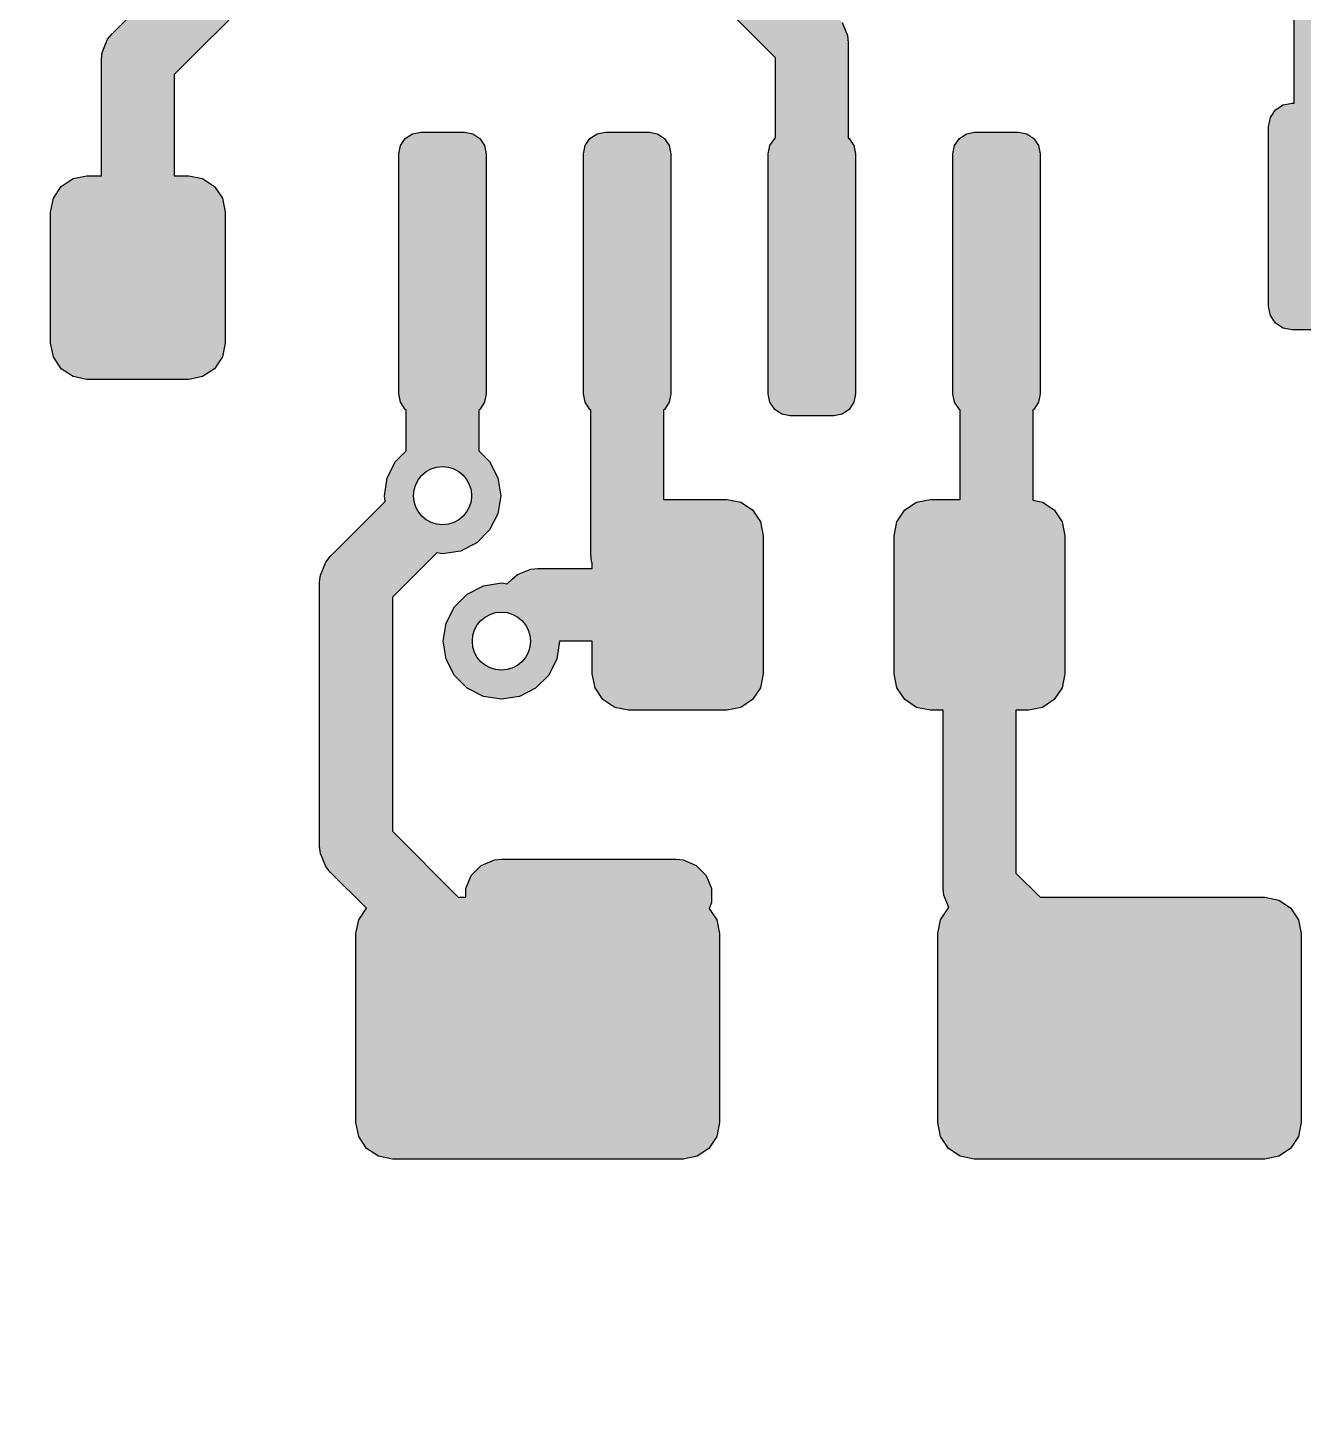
# Model space of a CAD drawing. Header units: millimetres. Extents: x -3894 to -3474, y -291 to 6.
# Drawn here: x -3835.04 to -3826.26, y -99.43 to -89.94 of the extents above; entities that cross this region are included whole.
import ezdxf

# ---------------------------------------------------------------- set-up
doc = ezdxf.new("R2010")
doc.units = ezdxf.units.MM
doc.layers.add('BLACK', color=7, linetype='Continuous')

msp = doc.modelspace()

# ---------------------------------------------------------------- hatches: boundary and pattern name
h = msp.add_hatch(color=256)
h.dxf.hatch_style = 1
h.paths.add_polyline_path([(-3825.1821, -103.0364), (-3825.2011, -102.9407), (-3825.2553, -102.8596), (-3825.3364, -102.8054), (-3825.4321, -102.7864), (-3825.9571, -102.7864), (-3825.9571, -102.2406), (-3825.9276, -102.1309), (-3825.9276, -102.0003), (-3825.9614, -101.8743), (-3826.0267, -101.7612), (-3826.119, -101.6689), (-3826.232, -101.6037), (-3826.3581, -101.5699), (-3826.4886, -101.5699), (-3826.6147, -101.6037), (-3826.7277, -101.6689), (-3826.7769, -101.7121), (-3826.8106, -101.7457), (-3826.8537, -101.7949), (-3826.8995, -101.8743), (-3826.919, -101.908), (-3826.9528, -102.034), (-3826.9571, -102.0993), (-3826.9571, -102.7864), (-3827.4821, -102.7864), (-3827.5777, -102.8054), (-3827.6588, -102.8596), (-3827.713, -102.9407), (-3827.7321, -103.0364), (-3827.7321, -104.7864), (-3827.713, -104.8821), (-3827.6588, -104.9632), (-3827.5777, -105.0174), (-3827.4821, -105.0364), (-3825.4321, -105.0364), (-3825.3364, -105.0174), (-3825.2553, -104.9632), (-3825.2011, -104.8821), (-3825.1821, -104.7864)])
h.paths.add_polyline_path([(-3826.6234, -102.0656, -1), (-3826.2234, -102.0656, -1)], flags=16)
h.paths.add_polyline_path([(-3832.8353, -102.2715), (-3832.8944, -102.1421), (-3832.9876, -102.0345), (-3833.1073, -101.9576), (-3833.2439, -101.9175), (-3833.3862, -101.9175), (-3833.5228, -101.9576), (-3833.6425, -102.0345), (-3833.7357, -102.1421), (-3833.7948, -102.2715), (-3833.8151, -102.4124), (-3833.7948, -102.5532), (-3833.7357, -102.6827), (-3833.6425, -102.7903), (-3833.5228, -102.8672), (-3833.3862, -102.9073), (-3833.2439, -102.9073), (-3833.1073, -102.8672), (-3832.9876, -102.7903), (-3832.8944, -102.6827), (-3832.8353, -102.5532), (-3832.8151, -102.4124)])
h.paths.add_polyline_path([(-3832.8151, -100.6424), (-3833.8151, -100.6424), (-3833.8151, -101.6424), (-3832.8151, -101.6424)])
h.paths.add_polyline_path([(-3822.1831, -93.1259), (-3822.2011, -93.035), (-3822.2526, -92.9579), (-3822.3297, -92.9065), (-3822.4206, -92.8884), (-3822.9206, -92.8884), (-3823.0114, -92.9065), (-3823.0885, -92.9579), (-3823.14, -93.035), (-3823.1581, -93.1259), (-3823.1581, -93.6009), (-3823.14, -93.6918), (-3823.0885, -93.7688), (-3823.0114, -93.8203), (-3822.9206, -93.8384), (-3822.9206, -94.1262), (-3822.9707, -94.1763), (-3823.0275, -94.2878), (-3823.0471, -94.4114), (-3823.0275, -94.535), (-3822.9707, -94.6465), (-3822.8822, -94.735), (-3822.7707, -94.7918), (-3822.6471, -94.8114), (-3822.5234, -94.7918), (-3822.4119, -94.735), (-3822.3234, -94.6465), (-3822.2666, -94.535), (-3822.2471, -94.4114), (-3822.2666, -94.2878), (-3822.3234, -94.1763), (-3822.4119, -94.0878), (-3822.4206, -94.0834), (-3822.4206, -93.8384), (-3822.3297, -93.8203), (-3822.2526, -93.7688), (-3822.2011, -93.6918), (-3822.1831, -93.6009)])
h.paths.add_polyline_path([(-3822.4471, -94.4114, -1), (-3822.8471, -94.4114, -1)], flags=16)
h.paths.add_polyline_path([(-3822.1831, -91.5259), (-3822.2011, -91.435), (-3822.2526, -91.3579), (-3822.3297, -91.3065), (-3822.4206, -91.2884), (-3822.5206, -91.2884), (-3822.5206, -90.6044), (-3822.4096, -90.6044), (-3822.3187, -90.5863), (-3822.2416, -90.5348), (-3822.1901, -90.4578), (-3822.1721, -90.3669), (-3822.1721, -89.7669), (-3822.1901, -89.676), (-3822.2416, -89.5989), (-3822.3187, -89.5475), (-3822.4096, -89.5294), (-3822.8846, -89.5294), (-3822.9754, -89.5475), (-3823.0525, -89.5989), (-3823.104, -89.676), (-3823.1221, -89.7669), (-3823.1221, -89.9169), (-3824.7134, -89.9169), (-3825.0791, -89.5512), (-3825.0791, -89.3234), (-3825.0666, -89.3234), (-3825.0044, -89.311), (-3824.9516, -89.2758), (-3824.9164, -89.2231), (-3824.9041, -89.1609), (-3824.9041, -87.9259), (-3824.9164, -87.8637), (-3824.9516, -87.811), (-3825.0044, -87.7758), (-3825.0666, -87.7634), (-3825.0791, -87.7634), (-3825.0791, -87.6906), (-3824.9751, -87.6741), (-3824.8636, -87.6173), (-3824.7751, -87.5288), (-3824.7183, -87.4173), (-3824.6987, -87.2937), (-3824.7183, -87.1701), (-3824.7751, -87.0586), (-3824.8636, -86.9701), (-3824.9751, -86.9133), (-3825.0987, -86.8937), (-3825.2223, -86.9133), (-3825.3338, -86.9701), (-3825.4223, -87.0586), (-3825.4791, -87.1701), (-3825.4987, -87.2937), (-3825.4791, -87.4173), (-3825.4223, -87.5288), (-3825.3791, -87.5721), (-3825.3791, -87.7634), (-3825.3916, -87.7634), (-3825.4537, -87.7758), (-3825.5065, -87.811), (-3825.5417, -87.8637), (-3825.5541, -87.9259), (-3825.5541, -89.1609), (-3825.5417, -89.2231), (-3825.5065, -89.2758), (-3825.4537, -89.311), (-3825.3916, -89.3234), (-3825.3791, -89.3234), (-3825.3791, -89.6134), (-3825.3762, -89.6426), (-3825.3693, -89.6592), (-3825.3538, -89.6967), (-3825.3351, -89.7194), (-3824.8816, -90.1729), (-3824.8589, -90.1916), (-3824.8331, -90.2023), (-3824.8048, -90.214), (-3824.7756, -90.2169), (-3823.1221, -90.2169), (-3823.1221, -90.3669), (-3823.104, -90.4578), (-3823.0525, -90.5348), (-3822.9754, -90.5863), (-3822.8846, -90.6044), (-3822.8206, -90.6044), (-3822.8206, -91.2884), (-3822.9206, -91.2884), (-3823.0114, -91.3065), (-3823.0885, -91.3579), (-3823.14, -91.435), (-3823.1581, -91.5259), (-3823.1581, -92.0009), (-3823.14, -92.0918), (-3823.0885, -92.1688), (-3823.0114, -92.2203), (-3822.9206, -92.2384), (-3822.4206, -92.2384), (-3822.3297, -92.2203), (-3822.2526, -92.1688), (-3822.2011, -92.0918), (-3822.1831, -92.0009)])
h.paths.add_polyline_path([(-3825.2987, -87.2937, -1), (-3824.8987, -87.2937, -1)], flags=16)
h.paths.add_polyline_path([(-3823.9541, -90.6259), (-3823.9664, -90.5637), (-3824.0016, -90.511), (-3824.0544, -90.4758), (-3824.1166, -90.4634), (-3824.4416, -90.4634), (-3824.5037, -90.4758), (-3824.5565, -90.511), (-3824.5917, -90.5637), (-3824.6041, -90.6259), (-3824.6041, -91.8609), (-3824.5917, -91.9231), (-3824.5565, -91.9758), (-3824.5037, -92.011), (-3824.4416, -92.0234), (-3824.4291, -92.0234), (-3824.4291, -92.2567), (-3824.5332, -92.3098), (-3824.6217, -92.3983), (-3824.6785, -92.5098), (-3824.6981, -92.6334), (-3824.6785, -92.757), (-3824.6217, -92.8685), (-3824.5332, -92.957), (-3824.4217, -93.0138), (-3824.2981, -93.0334), (-3824.1744, -93.0138), (-3824.0629, -92.957), (-3823.9744, -92.8685), (-3823.9176, -92.757), (-3823.8981, -92.6334), (-3823.9176, -92.5098), (-3823.9744, -92.3983), (-3824.0629, -92.3098), (-3824.1291, -92.2761), (-3824.1291, -92.0234), (-3824.1166, -92.0234), (-3824.0544, -92.011), (-3824.0016, -91.9758), (-3823.9664, -91.9231), (-3823.9541, -91.8609)])
h.paths.add_polyline_path([(-3824.0981, -92.6334, -1), (-3824.4981, -92.6334, -1)], flags=16)
h.paths.add_polyline_path([(-3822.1721, -88.0419), (-3822.1901, -87.951), (-3822.2416, -87.8739), (-3822.3187, -87.8225), (-3822.4096, -87.8044), (-3822.8846, -87.8044), (-3822.9754, -87.8225), (-3823.0525, -87.8739), (-3823.104, -87.951), (-3823.1221, -88.0419), (-3823.1221, -88.1919), (-3823.9541, -88.1919), (-3823.9541, -87.9259), (-3823.9664, -87.8637), (-3824.0016, -87.811), (-3824.0544, -87.7758), (-3824.1166, -87.7634), (-3824.4416, -87.7634), (-3824.5037, -87.7758), (-3824.5565, -87.811), (-3824.5917, -87.8637), (-3824.6041, -87.9259), (-3824.6041, -89.1609), (-3824.5917, -89.2231), (-3824.5565, -89.2758), (-3824.5037, -89.311), (-3824.4416, -89.3234), (-3824.1166, -89.3234), (-3824.0544, -89.311), (-3824.0016, -89.2758), (-3823.9664, -89.2231), (-3823.9541, -89.1609), (-3823.9541, -88.4919), (-3823.1221, -88.4919), (-3823.1221, -88.6419), (-3823.104, -88.7328), (-3823.0525, -88.8098), (-3822.9754, -88.8613), (-3822.8846, -88.8794), (-3822.4096, -88.8794), (-3822.3363, -88.8648), (-3820.9956, -90.2055), (-3820.9956, -91.2884), (-3821.0956, -91.2884), (-3821.1864, -91.3065), (-3821.2635, -91.3579), (-3821.315, -91.435), (-3821.3331, -91.5259), (-3821.3331, -92.0009), (-3821.315, -92.0918), (-3821.2635, -92.1688), (-3821.1864, -92.2203), (-3821.0956, -92.2384), (-3821.0956, -92.8884), (-3821.1864, -92.9065), (-3821.2635, -92.9579), (-3821.315, -93.035), (-3821.3331, -93.1259), (-3821.3331, -93.6009), (-3821.315, -93.6918), (-3821.2635, -93.7688), (-3821.1864, -93.8203), (-3821.0956, -93.8384), (-3820.5956, -93.8384), (-3820.5047, -93.8203), (-3820.4276, -93.7688), (-3820.3761, -93.6918), (-3820.3581, -93.6009), (-3820.3581, -93.1259), (-3820.3761, -93.035), (-3820.4276, -92.9579), (-3820.5047, -92.9065), (-3820.5956, -92.8884), (-3820.5956, -92.2384), (-3820.5047, -92.2203), (-3820.4276, -92.1688), (-3820.3761, -92.0918), (-3820.3581, -92.0009), (-3820.3581, -91.5259), (-3820.3761, -91.435), (-3820.4276, -91.3579), (-3820.5047, -91.3065), (-3820.5956, -91.2884), (-3820.6956, -91.2884), (-3820.6956, -90.1434), (-3820.6984, -90.1141), (-3820.7208, -90.06), (-3820.7395, -90.0373), (-3822.1721, -88.6047)])
h.paths.add_polyline_path([(-3825.8541, -90.6259), (-3825.8664, -90.5637), (-3825.9016, -90.511), (-3825.9544, -90.4758), (-3826.0166, -90.4634), (-3826.0291, -90.4634), (-3826.0291, -89.3234), (-3826.0166, -89.3234), (-3825.9544, -89.311), (-3825.9016, -89.2758), (-3825.8664, -89.2231), (-3825.8541, -89.1609), (-3825.8541, -87.9259), (-3825.8664, -87.8637), (-3825.9016, -87.811), (-3825.9544, -87.7758), (-3826.0166, -87.7634), (-3826.0291, -87.7634), (-3826.0291, -87.0755), (-3825.3869, -86.4334), (-3823.2851, -86.4334), (-3823.2851, -86.5209), (-3823.267, -86.6118), (-3823.2155, -86.6888), (-3823.1384, -86.7403), (-3823.0476, -86.7584), (-3822.5476, -86.7584), (-3822.4567, -86.7403), (-3822.3796, -86.6888), (-3822.3281, -86.6118), (-3822.3101, -86.5209), (-3822.3101, -86.0459), (-3822.3281, -85.955), (-3822.3796, -85.8779), (-3822.4567, -85.8265), (-3822.5476, -85.8084), (-3823.0476, -85.8084), (-3823.1384, -85.8265), (-3823.2155, -85.8779), (-3823.267, -85.955), (-3823.2851, -86.0459), (-3823.2851, -86.1334), (-3825.4491, -86.1334), (-3825.4783, -86.1363), (-3825.4937, -86.1426), (-3825.5324, -86.1587), (-3825.5551, -86.1773), (-3826.2851, -86.9073), (-3826.3038, -86.93), (-3826.3262, -86.9841), (-3826.3291, -87.0134), (-3826.3291, -87.7634), (-3826.3416, -87.7634), (-3826.4037, -87.7758), (-3826.4565, -87.811), (-3826.4917, -87.8637), (-3826.5041, -87.9259), (-3826.5041, -89.1609), (-3826.4917, -89.2231), (-3826.4565, -89.2758), (-3826.4037, -89.311), (-3826.3416, -89.3234), (-3826.3291, -89.3234), (-3826.3291, -90.4634), (-3826.3416, -90.4634), (-3826.4037, -90.4758), (-3826.4565, -90.511), (-3826.4917, -90.5637), (-3826.5041, -90.6259), (-3826.5041, -91.8609), (-3826.4917, -91.9231), (-3826.4565, -91.9758), (-3826.4037, -92.011), (-3826.3416, -92.0234), (-3826.0166, -92.0234), (-3825.9544, -92.011), (-3825.9016, -91.9758), (-3825.8664, -91.9231), (-3825.8541, -91.8609)])
h.paths.add_polyline_path([(-3821.0486, -87.6398), (-3821.1054, -87.5283), (-3821.1939, -87.4398), (-3821.3054, -87.383), (-3821.4291, -87.3634), (-3821.5527, -87.383), (-3821.6642, -87.4398), (-3821.7527, -87.5283), (-3821.8095, -87.6398), (-3821.8291, -87.7634), (-3821.8095, -87.887), (-3821.7527, -87.9985), (-3821.6642, -88.087), (-3821.5527, -88.1438), (-3821.4291, -88.1634), (-3821.3054, -88.1438), (-3821.1939, -88.087), (-3821.1054, -87.9985), (-3821.0486, -87.887), (-3821.0291, -87.7634)])
h.paths.add_polyline_path([(-3821.2291, -87.7634, -1), (-3821.6291, -87.7634, -1)], flags=16)
h = msp.add_hatch(color=256)
h.dxf.hatch_style = 1
h.paths.add_polyline_path([(-3827.9041, -93.4384), (-3827.9231, -93.3427), (-3827.9773, -93.2616), (-3828.0584, -93.2074), (-3828.1241, -93.1943), (-3828.1241, -92.5735), (-3828.118, -92.5694), (-3828.0855, -92.5208), (-3828.0741, -92.4634), (-3828.0741, -90.8134), (-3828.0855, -90.756), (-3828.118, -90.7073), (-3828.1666, -90.6748), (-3828.2241, -90.6634), (-3828.5241, -90.6634), (-3828.5815, -90.6748), (-3828.6301, -90.7073), (-3828.6626, -90.756), (-3828.6741, -90.8134), (-3828.6741, -92.4634), (-3828.6626, -92.5208), (-3828.6301, -92.5694), (-3828.6241, -92.5735), (-3828.6241, -93.1884), (-3828.8291, -93.1884), (-3828.9247, -93.2074), (-3829.0058, -93.2616), (-3829.06, -93.3427), (-3829.0791, -93.4384), (-3829.0791, -94.3884), (-3829.06, -94.4841), (-3829.0058, -94.5652), (-3828.9247, -94.6194), (-3828.8291, -94.6384), (-3828.7416, -94.6384), (-3828.7416, -95.8619), (-3828.7367, -95.9107), (-3828.7018, -95.9949), (-3828.7058, -95.9976), (-3828.76, -96.0787), (-3828.7791, -96.1744), (-3828.7791, -97.4744), (-3828.76, -97.5701), (-3828.7058, -97.6512), (-3828.6247, -97.7054), (-3828.5291, -97.7244), (-3826.5291, -97.7244), (-3826.4334, -97.7054), (-3826.3523, -97.6512), (-3826.2981, -97.5701), (-3826.2791, -97.4744), (-3826.2791, -96.1744), (-3826.2981, -96.0787), (-3826.3523, -95.9976), (-3826.4334, -95.9434), (-3826.5291, -95.9244), (-3828.0755, -95.9244), (-3828.2416, -95.7583), (-3828.2416, -94.6384), (-3828.1541, -94.6384), (-3828.0584, -94.6194), (-3827.9773, -94.5652), (-3827.9231, -94.4841), (-3827.9041, -94.3884)])
h.paths.add_polyline_path([(-3829.9791, -93.4384), (-3829.9981, -93.3427), (-3830.0523, -93.2616), (-3830.1334, -93.2074), (-3830.2291, -93.1884), (-3830.6641, -93.1884), (-3830.6641, -92.5735), (-3830.658, -92.5694), (-3830.6255, -92.5208), (-3830.6141, -92.4634), (-3830.6141, -90.8134), (-3830.6255, -90.756), (-3830.658, -90.7073), (-3830.7066, -90.6748), (-3830.7641, -90.6634), (-3831.0641, -90.6634), (-3831.1215, -90.6748), (-3831.1701, -90.7073), (-3831.2026, -90.756), (-3831.2141, -90.8134), (-3831.2141, -92.4634), (-3831.2026, -92.5208), (-3831.1701, -92.5694), (-3831.1641, -92.5735), (-3831.1641, -93.5659), (-3831.1592, -93.6147), (-3831.1541, -93.6272), (-3831.1541, -93.6634), (-3831.5291, -93.6634), (-3831.5778, -93.6682), (-3831.6679, -93.7055), (-3831.6679, -93.7055), (-3831.7058, -93.7366), (-3831.739, -93.7697), (-3831.7791, -93.7634), (-3831.9027, -93.783), (-3832.0142, -93.8398), (-3832.1027, -93.9283), (-3832.1595, -94.0398), (-3832.1791, -94.1634), (-3832.1595, -94.287), (-3832.1027, -94.3985), (-3832.0142, -94.487), (-3831.9027, -94.5438), (-3831.7791, -94.5634), (-3831.6554, -94.5438), (-3831.5439, -94.487), (-3831.4554, -94.3985), (-3831.3986, -94.287), (-3831.3791, -94.1634), (-3831.1541, -94.1634), (-3831.1541, -94.3884), (-3831.135, -94.4841), (-3831.0808, -94.5652), (-3830.9997, -94.6194), (-3830.9041, -94.6384), (-3830.2291, -94.6384), (-3830.1334, -94.6194), (-3830.0523, -94.5652), (-3829.9981, -94.4841), (-3829.9791, -94.3884)])
h.paths.add_polyline_path([(-3831.5791, -94.1634, -1), (-3831.9791, -94.1634, -1)], flags=16)
h.paths.add_polyline_path([(-3831.8841, -90.8134), (-3831.8955, -90.756), (-3831.928, -90.7073), (-3831.9766, -90.6748), (-3832.0341, -90.6634), (-3832.3341, -90.6634), (-3832.3915, -90.6748), (-3832.4401, -90.7073), (-3832.4726, -90.756), (-3832.4841, -90.8134), (-3832.4841, -92.4634), (-3832.4726, -92.5208), (-3832.4401, -92.5694), (-3832.4341, -92.5735), (-3832.4341, -92.8547), (-3832.5077, -92.9283), (-3832.5645, -93.0398), (-3832.5841, -93.1634), (-3832.5777, -93.2035), (-3832.9558, -93.5816), (-3832.9869, -93.6195), (-3832.9869, -93.6195), (-3833.0242, -93.7096), (-3833.0291, -93.7584), (-3833.0291, -95.5744), (-3833.0242, -95.6232), (-3832.9869, -95.7133), (-3832.9558, -95.7512), (-3832.7073, -95.9997), (-3832.76, -96.0787), (-3832.7791, -96.1744), (-3832.7791, -97.4744), (-3832.76, -97.5701), (-3832.7058, -97.6512), (-3832.6247, -97.7054), (-3832.5291, -97.7244), (-3830.5291, -97.7244), (-3830.4334, -97.7054), (-3830.3523, -97.6512), (-3830.2981, -97.5701), (-3830.2791, -97.4744), (-3830.2791, -96.1744), (-3830.2981, -96.0787), (-3830.35, -96.0011), (-3830.3339, -95.9622), (-3830.3339, -95.8646), (-3830.3712, -95.7745), (-3830.4402, -95.7055), (-3830.5303, -95.6682), (-3830.5791, -95.6634), (-3831.7791, -95.6634), (-3831.8278, -95.6682), (-3831.9179, -95.7055), (-3831.9869, -95.7745), (-3832.0242, -95.8646), (-3832.0242, -95.9244), (-3832.0755, -95.9244), (-3832.5291, -95.4708), (-3832.5291, -93.8619), (-3832.2241, -93.557), (-3832.1841, -93.5634), (-3832.0604, -93.5438), (-3831.9489, -93.487), (-3831.8604, -93.3985), (-3831.8036, -93.287), (-3831.7841, -93.1634), (-3831.8036, -93.0398), (-3831.8604, -92.9283), (-3831.9341, -92.8547), (-3831.9341, -92.5735), (-3831.928, -92.5694), (-3831.8955, -92.5208), (-3831.8841, -92.4634)])
h.paths.add_polyline_path([(-3831.9841, -93.1634, -1), (-3832.3841, -93.1634, -1)], flags=16)
h.paths.add_polyline_path([(-3829.3441, -90.8134), (-3829.3555, -90.756), (-3829.388, -90.7073), (-3829.3941, -90.7033), (-3829.3941, -90.0484), (-3829.3989, -89.9996), (-3829.4362, -89.9095), (-3829.4673, -89.8716), (-3830.1023, -89.2366), (-3830.1402, -89.2055), (-3830.2303, -89.1682), (-3830.2791, -89.1634), (-3833.5291, -89.1634), (-3833.5778, -89.1682), (-3833.6679, -89.2055), (-3833.6679, -89.2055), (-3833.7058, -89.2366), (-3834.4558, -89.9866), (-3834.4869, -90.0245), (-3834.4869, -90.0245), (-3834.5242, -90.1146), (-3834.5291, -90.1634), (-3834.5291, -90.9634), (-3834.6291, -90.9634), (-3834.7247, -90.9824), (-3834.8058, -91.0366), (-3834.86, -91.1177), (-3834.8791, -91.2134), (-3834.8791, -92.1134), (-3834.86, -92.2091), (-3834.8058, -92.2902), (-3834.7247, -92.3444), (-3834.6291, -92.3634), (-3833.9291, -92.3634), (-3833.8334, -92.3444), (-3833.7523, -92.2902), (-3833.6981, -92.2091), (-3833.6791, -92.1134), (-3833.6791, -91.2134), (-3833.6981, -91.1177), (-3833.7523, -91.0366), (-3833.8334, -90.9824), (-3833.9291, -90.9634), (-3834.0291, -90.9634), (-3834.0291, -90.2669), (-3833.4255, -89.6634), (-3830.3826, -89.6634), (-3829.8941, -90.1519), (-3829.8941, -90.7033), (-3829.9001, -90.7073), (-3829.9326, -90.756), (-3829.9441, -90.8134), (-3829.9441, -92.4634), (-3829.9326, -92.5208), (-3829.9001, -92.5694), (-3829.8515, -92.602), (-3829.7941, -92.6134), (-3829.4941, -92.6134), (-3829.4366, -92.602), (-3829.388, -92.5694), (-3829.3555, -92.5208), (-3829.3441, -92.4634)])
h.paths.add_polyline_path([(-3835.6791, -91.2134), (-3835.6981, -91.1177), (-3835.7523, -91.0366), (-3835.8334, -90.9824), (-3835.9291, -90.9634), (-3836.6291, -90.9634), (-3836.7247, -90.9824), (-3836.8058, -91.0366), (-3836.86, -91.1177), (-3836.8791, -91.2134), (-3836.8791, -91.4134), (-3837.519, -91.4134), (-3837.5596, -91.3665), (-3837.6793, -91.2896), (-3837.8159, -91.2495), (-3837.9582, -91.2495), (-3838.0948, -91.2896), (-3838.2145, -91.3665), (-3838.3077, -91.4741), (-3838.3668, -91.6035), (-3838.3871, -91.7444), (-3838.3668, -91.8852), (-3838.3077, -92.0147), (-3838.2145, -92.1223), (-3838.0948, -92.1992), (-3837.9582, -92.2393), (-3837.8159, -92.2393), (-3837.6793, -92.1992), (-3837.5596, -92.1223), (-3837.4664, -92.0147), (-3837.4202, -91.9134), (-3836.8791, -91.9134), (-3836.8791, -92.1134), (-3836.86, -92.2091), (-3836.8058, -92.2902), (-3836.7247, -92.3444), (-3836.6291, -92.3634), (-3835.9291, -92.3634), (-3835.8334, -92.3444), (-3835.7523, -92.2902), (-3835.6981, -92.2091), (-3835.6791, -92.1134)])

# ---------------------------------------------------------------- linework, layer by layer
at = {"layer": 'BLACK', "linetype": 'Continuous'}
for p, q in [((-3834.4558, -89.9866), (-3833.7058, -89.2366)), ((-3834.4558, -89.9866), (-3833.7058, -89.2366)), ((-3826.3291, -90.4634), (-3826.3291, -89.3234)), ((-3826.3291, -90.4634), (-3826.3291, -89.3234)), ((-3833.4255, -89.6634), (-3834.0291, -90.2669)), ((-3833.4255, -89.6634), (-3834.0291, -90.2669)), ((-3829.8941, -90.1519), (-3830.3826, -89.6634)), ((-3829.8941, -90.1519), (-3830.3826, -89.6634)), ((-3829.4362, -89.9095), (-3829.3989, -89.9996)), ((-3829.4362, -89.9095), (-3829.3989, -89.9996)), ((-3834.5242, -90.1146), (-3834.4869, -90.0245)), ((-3834.5242, -90.1146), (-3834.4869, -90.0245)), ((-3834.4869, -90.0245), (-3834.4558, -89.9866)), ((-3834.4869, -90.0245), (-3834.4558, -89.9866)), ((-3834.4869, -90.0245), (-3834.4869, -90.0245)), ((-3834.4869, -90.0245), (-3834.4869, -90.0245)), ((-3829.3989, -89.9996), (-3829.3989, -89.9996)), ((-3829.3989, -89.9996), (-3829.3941, -90.0484)), ((-3829.3989, -89.9996), (-3829.3989, -89.9996)), ((-3829.3989, -89.9996), (-3829.3941, -90.0484)), ((-3834.5291, -90.1634), (-3834.5242, -90.1146)), ((-3834.5291, -90.1634), (-3834.5242, -90.1146)), ((-3829.3941, -90.0484), (-3829.3941, -90.7033)), ((-3829.3941, -90.0484), (-3829.3941, -90.7033)), ((-3834.5291, -90.9634), (-3834.5291, -90.1634)), ((-3834.5291, -90.9634), (-3834.5291, -90.1634)), ((-3829.8941, -90.7033), (-3829.8941, -90.1519)), ((-3829.8941, -90.7033), (-3829.8941, -90.1519)), ((-3834.0291, -90.2669), (-3834.0291, -90.9634)), ((-3834.0291, -90.2669), (-3834.0291, -90.9634)), ((-3826.4917, -90.5637), (-3826.4565, -90.511)), ((-3826.4917, -90.5637), (-3826.4565, -90.511)), ((-3826.4565, -90.511), (-3826.4037, -90.4758)), ((-3826.4565, -90.511), (-3826.4037, -90.4758)), ((-3826.4037, -90.4758), (-3826.3416, -90.4634)), ((-3826.4037, -90.4758), (-3826.3416, -90.4634)), ((-3826.3416, -90.4634), (-3826.3291, -90.4634)), ((-3826.3416, -90.4634), (-3826.3291, -90.4634)), ((-3826.5041, -90.6259), (-3826.4917, -90.5637)), ((-3826.5041, -90.6259), (-3826.4917, -90.5637)), ((-3832.4401, -90.7073), (-3832.3915, -90.6748)), ((-3832.4401, -90.7073), (-3832.3915, -90.6748)), ((-3832.3915, -90.6748), (-3832.3341, -90.6634)), ((-3832.3915, -90.6748), (-3832.3341, -90.6634)), ((-3832.3341, -90.6634), (-3832.0341, -90.6634)), ((-3832.3341, -90.6634), (-3832.0341, -90.6634)), ((-3832.0341, -90.6634), (-3831.9766, -90.6748)), ((-3832.0341, -90.6634), (-3831.9766, -90.6748)), ((-3831.9766, -90.6748), (-3831.928, -90.7073)), ((-3831.9766, -90.6748), (-3831.928, -90.7073)), ((-3831.1701, -90.7073), (-3831.1215, -90.6748)), ((-3831.1701, -90.7073), (-3831.1215, -90.6748)), ((-3831.1215, -90.6748), (-3831.0641, -90.6634)), ((-3831.1215, -90.6748), (-3831.0641, -90.6634)), ((-3831.0641, -90.6634), (-3830.7641, -90.6634)), ((-3831.0641, -90.6634), (-3830.7641, -90.6634)), ((-3830.7641, -90.6634), (-3830.7066, -90.6748)), ((-3830.7641, -90.6634), (-3830.7066, -90.6748)), ((-3830.7066, -90.6748), (-3830.658, -90.7073)), ((-3830.7066, -90.6748), (-3830.658, -90.7073)), ((-3829.9001, -90.7073), (-3829.8941, -90.7033)), ((-3829.9001, -90.7073), (-3829.8941, -90.7033)), ((-3829.3941, -90.7033), (-3829.388, -90.7073)), ((-3829.3941, -90.7033), (-3829.388, -90.7073)), ((-3828.6301, -90.7073), (-3828.5815, -90.6748)), ((-3828.6301, -90.7073), (-3828.5815, -90.6748)), ((-3828.5815, -90.6748), (-3828.5241, -90.6634)), ((-3828.5815, -90.6748), (-3828.5241, -90.6634)), ((-3828.5241, -90.6634), (-3828.2241, -90.6634)), ((-3828.5241, -90.6634), (-3828.2241, -90.6634)), ((-3828.2241, -90.6634), (-3828.1666, -90.6748)), ((-3828.2241, -90.6634), (-3828.1666, -90.6748)), ((-3828.1666, -90.6748), (-3828.118, -90.7073)), ((-3828.1666, -90.6748), (-3828.118, -90.7073)), ((-3826.5041, -91.8609), (-3826.5041, -90.6259)), ((-3826.5041, -91.8609), (-3826.5041, -90.6259)), ((-3832.4841, -90.8134), (-3832.4726, -90.756)), ((-3832.4841, -90.8134), (-3832.4726, -90.756)), ((-3832.4726, -90.756), (-3832.4401, -90.7073)), ((-3832.4726, -90.756), (-3832.4401, -90.7073)), ((-3831.928, -90.7073), (-3831.8955, -90.756)), ((-3831.928, -90.7073), (-3831.8955, -90.756)), ((-3831.8955, -90.756), (-3831.8841, -90.8134)), ((-3831.8955, -90.756), (-3831.8841, -90.8134)), ((-3831.2141, -90.8134), (-3831.2026, -90.756)), ((-3831.2141, -90.8134), (-3831.2026, -90.756)), ((-3831.2026, -90.756), (-3831.1701, -90.7073)), ((-3831.2026, -90.756), (-3831.1701, -90.7073)), ((-3830.658, -90.7073), (-3830.6255, -90.756)), ((-3830.658, -90.7073), (-3830.6255, -90.756)), ((-3830.6255, -90.756), (-3830.6141, -90.8134)), ((-3830.6255, -90.756), (-3830.6141, -90.8134)), ((-3829.9441, -90.8134), (-3829.9326, -90.756)), ((-3829.9441, -90.8134), (-3829.9326, -90.756)), ((-3829.9326, -90.756), (-3829.9001, -90.7073)), ((-3829.9326, -90.756), (-3829.9001, -90.7073)), ((-3829.388, -90.7073), (-3829.3555, -90.756)), ((-3829.388, -90.7073), (-3829.3555, -90.756)), ((-3829.3555, -90.756), (-3829.3441, -90.8134)), ((-3829.3555, -90.756), (-3829.3441, -90.8134)), ((-3828.6741, -90.8134), (-3828.6626, -90.756)), ((-3828.6741, -90.8134), (-3828.6626, -90.756)), ((-3828.6626, -90.756), (-3828.6301, -90.7073)), ((-3828.6626, -90.756), (-3828.6301, -90.7073)), ((-3828.118, -90.7073), (-3828.0855, -90.756)), ((-3828.118, -90.7073), (-3828.0855, -90.756)), ((-3828.0855, -90.756), (-3828.0741, -90.8134)), ((-3828.0855, -90.756), (-3828.0741, -90.8134)), ((-3832.4841, -92.4634), (-3832.4841, -90.8134)), ((-3832.4841, -92.4634), (-3832.4841, -90.8134)), ((-3831.8841, -90.8134), (-3831.8841, -92.4634)), ((-3831.8841, -90.8134), (-3831.8841, -92.4634)), ((-3831.2141, -92.4634), (-3831.2141, -90.8134)), ((-3831.2141, -92.4634), (-3831.2141, -90.8134)), ((-3830.6141, -90.8134), (-3830.6141, -92.4634)), ((-3830.6141, -90.8134), (-3830.6141, -92.4634)), ((-3829.9441, -92.4634), (-3829.9441, -90.8134)), ((-3829.9441, -92.4634), (-3829.9441, -90.8134)), ((-3829.3441, -90.8134), (-3829.3441, -92.4634)), ((-3829.3441, -90.8134), (-3829.3441, -92.4634)), ((-3828.6741, -92.4634), (-3828.6741, -90.8134)), ((-3828.6741, -92.4634), (-3828.6741, -90.8134)), ((-3828.0741, -90.8134), (-3828.0741, -92.4634)), ((-3828.0741, -90.8134), (-3828.0741, -92.4634)), ((-3834.8058, -91.0366), (-3834.7247, -90.9824)), ((-3834.8058, -91.0366), (-3834.7247, -90.9824)), ((-3834.7247, -90.9824), (-3834.6291, -90.9634)), ((-3834.7247, -90.9824), (-3834.6291, -90.9634)), ((-3834.6291, -90.9634), (-3834.5291, -90.9634)), ((-3834.6291, -90.9634), (-3834.5291, -90.9634)), ((-3834.0291, -90.9634), (-3833.9291, -90.9634)), ((-3834.0291, -90.9634), (-3833.9291, -90.9634)), ((-3833.9291, -90.9634), (-3833.8334, -90.9824)), ((-3833.9291, -90.9634), (-3833.8334, -90.9824)), ((-3833.8334, -90.9824), (-3833.7523, -91.0366)), ((-3833.8334, -90.9824), (-3833.7523, -91.0366)), ((-3834.86, -91.1177), (-3834.8058, -91.0366)), ((-3834.86, -91.1177), (-3834.8058, -91.0366)), ((-3833.7523, -91.0366), (-3833.6981, -91.1177)), ((-3833.7523, -91.0366), (-3833.6981, -91.1177)), ((-3834.8791, -91.2134), (-3834.86, -91.1177)), ((-3834.8791, -91.2134), (-3834.86, -91.1177)), ((-3833.6981, -91.1177), (-3833.6791, -91.2134)), ((-3833.6981, -91.1177), (-3833.6791, -91.2134)), ((-3834.8791, -92.1134), (-3834.8791, -91.2134)), ((-3834.8791, -92.1134), (-3834.8791, -91.2134)), ((-3833.6791, -91.2134), (-3833.6791, -92.1134)), ((-3833.6791, -91.2134), (-3833.6791, -92.1134)), ((-3826.4917, -91.9231), (-3826.5041, -91.8609)), ((-3826.4917, -91.9231), (-3826.5041, -91.8609)), ((-3826.4565, -91.9758), (-3826.4917, -91.9231)), ((-3826.4565, -91.9758), (-3826.4917, -91.9231)), ((-3826.4037, -92.011), (-3826.4565, -91.9758)), ((-3826.4037, -92.011), (-3826.4565, -91.9758)), ((-3826.3416, -92.0234), (-3826.4037, -92.011)), ((-3826.3416, -92.0234), (-3826.4037, -92.011)), ((-3826.0166, -92.0234), (-3826.3416, -92.0234)), ((-3826.0166, -92.0234), (-3826.3416, -92.0234)), ((-3834.86, -92.2091), (-3834.8791, -92.1134)), ((-3834.86, -92.2091), (-3834.8791, -92.1134)), ((-3833.6791, -92.1134), (-3833.6981, -92.2091)), ((-3833.6791, -92.1134), (-3833.6981, -92.2091)), ((-3834.8058, -92.2902), (-3834.86, -92.2091)), ((-3834.8058, -92.2902), (-3834.86, -92.2091)), ((-3833.6981, -92.2091), (-3833.7523, -92.2902)), ((-3833.6981, -92.2091), (-3833.7523, -92.2902)), ((-3834.7247, -92.3444), (-3834.8058, -92.2902)), ((-3834.7247, -92.3444), (-3834.8058, -92.2902)), ((-3833.7523, -92.2902), (-3833.8334, -92.3444)), ((-3833.7523, -92.2902), (-3833.8334, -92.3444)), ((-3834.6291, -92.3634), (-3834.7247, -92.3444)), ((-3834.6291, -92.3634), (-3834.7247, -92.3444)), ((-3833.9291, -92.3634), (-3834.6291, -92.3634)), ((-3833.9291, -92.3634), (-3834.6291, -92.3634)), ((-3833.8334, -92.3444), (-3833.9291, -92.3634)), ((-3833.8334, -92.3444), (-3833.9291, -92.3634)), ((-3832.4726, -92.5208), (-3832.4841, -92.4634)), ((-3832.4726, -92.5208), (-3832.4841, -92.4634)), ((-3831.8841, -92.4634), (-3831.8955, -92.5208)), ((-3831.8841, -92.4634), (-3831.8955, -92.5208)), ((-3831.2026, -92.5208), (-3831.2141, -92.4634)), ((-3831.2026, -92.5208), (-3831.2141, -92.4634)), ((-3830.6141, -92.4634), (-3830.6255, -92.5208)), ((-3830.6141, -92.4634), (-3830.6255, -92.5208)), ((-3829.9326, -92.5208), (-3829.9441, -92.4634)), ((-3829.9326, -92.5208), (-3829.9441, -92.4634)), ((-3829.3441, -92.4634), (-3829.3555, -92.5208)), ((-3829.3441, -92.4634), (-3829.3555, -92.5208)), ((-3828.6626, -92.5208), (-3828.6741, -92.4634)), ((-3828.6626, -92.5208), (-3828.6741, -92.4634)), ((-3828.0741, -92.4634), (-3828.0855, -92.5208)), ((-3828.0741, -92.4634), (-3828.0855, -92.5208)), ((-3832.4401, -92.5694), (-3832.4726, -92.5208)), ((-3832.4401, -92.5694), (-3832.4726, -92.5208)), ((-3832.4341, -92.5735), (-3832.4401, -92.5694)), ((-3832.4341, -92.5735), (-3832.4401, -92.5694)), ((-3832.4341, -92.8547), (-3832.4341, -92.5735)), ((-3832.4341, -92.8547), (-3832.4341, -92.5735)), ((-3831.928, -92.5694), (-3831.9341, -92.5735)), ((-3831.928, -92.5694), (-3831.9341, -92.5735)), ((-3831.9341, -92.5735), (-3831.9341, -92.8547)), ((-3831.9341, -92.5735), (-3831.9341, -92.8547)), ((-3831.8955, -92.5208), (-3831.928, -92.5694)), ((-3831.8955, -92.5208), (-3831.928, -92.5694)), ((-3831.1701, -92.5694), (-3831.2026, -92.5208)), ((-3831.1701, -92.5694), (-3831.2026, -92.5208)), ((-3831.1641, -92.5735), (-3831.1701, -92.5694)), ((-3831.1641, -92.5735), (-3831.1701, -92.5694)), ((-3831.1641, -93.5659), (-3831.1641, -92.5735)), ((-3831.1641, -93.5659), (-3831.1641, -92.5735)), ((-3830.658, -92.5694), (-3830.6641, -92.5735)), ((-3830.658, -92.5694), (-3830.6641, -92.5735)), ((-3830.6641, -92.5735), (-3830.6641, -93.1884)), ((-3830.6641, -92.5735), (-3830.6641, -93.1884)), ((-3830.6255, -92.5208), (-3830.658, -92.5694)), ((-3830.6255, -92.5208), (-3830.658, -92.5694)), ((-3829.9001, -92.5694), (-3829.9326, -92.5208)), ((-3829.9001, -92.5694), (-3829.9326, -92.5208)), ((-3829.8515, -92.602), (-3829.9001, -92.5694)), ((-3829.8515, -92.602), (-3829.9001, -92.5694)), ((-3829.388, -92.5694), (-3829.4366, -92.602)), ((-3829.388, -92.5694), (-3829.4366, -92.602)), ((-3829.3555, -92.5208), (-3829.388, -92.5694)), ((-3829.3555, -92.5208), (-3829.388, -92.5694)), ((-3828.6301, -92.5694), (-3828.6626, -92.5208)), ((-3828.6301, -92.5694), (-3828.6626, -92.5208)), ((-3828.6241, -92.5735), (-3828.6301, -92.5694)), ((-3828.6241, -92.5735), (-3828.6301, -92.5694)), ((-3828.6241, -93.1884), (-3828.6241, -92.5735)), ((-3828.6241, -93.1884), (-3828.6241, -92.5735)), ((-3828.118, -92.5694), (-3828.1241, -92.5735)), ((-3828.118, -92.5694), (-3828.1241, -92.5735)), ((-3828.1241, -92.5735), (-3828.1241, -93.1943)), ((-3828.1241, -92.5735), (-3828.1241, -93.1943)), ((-3828.0855, -92.5208), (-3828.118, -92.5694)), ((-3828.0855, -92.5208), (-3828.118, -92.5694)), ((-3829.7941, -92.6134), (-3829.8515, -92.602)), ((-3829.7941, -92.6134), (-3829.8515, -92.602)), ((-3829.4941, -92.6134), (-3829.7941, -92.6134)), ((-3829.4941, -92.6134), (-3829.7941, -92.6134)), ((-3829.4366, -92.602), (-3829.4941, -92.6134)), ((-3829.4366, -92.602), (-3829.4941, -92.6134)), ((-3832.5077, -92.9283), (-3832.4341, -92.8547)), ((-3832.5077, -92.9283), (-3832.4341, -92.8547)), ((-3831.9341, -92.8547), (-3831.8604, -92.9283)), ((-3831.9341, -92.8547), (-3831.8604, -92.9283)), ((-3832.5645, -93.0398), (-3832.5077, -92.9283)), ((-3832.5645, -93.0398), (-3832.5077, -92.9283)), ((-3831.8604, -92.9283), (-3831.8036, -93.0398)), ((-3831.8604, -92.9283), (-3831.8036, -93.0398)), ((-3832.5841, -93.1634), (-3832.5645, -93.0398)), ((-3832.5841, -93.1634), (-3832.5645, -93.0398)), ((-3831.8036, -93.0398), (-3831.7841, -93.1634)), ((-3831.8036, -93.0398), (-3831.7841, -93.1634)), ((-3832.5777, -93.2035), (-3832.5841, -93.1634)), ((-3832.5777, -93.2035), (-3832.5841, -93.1634)), ((-3831.7841, -93.1634), (-3831.8036, -93.287)), ((-3831.7841, -93.1634), (-3831.8036, -93.287)), ((-3832.9558, -93.5816), (-3832.5777, -93.2035)), ((-3832.9558, -93.5816), (-3832.5777, -93.2035)), ((-3830.6641, -93.1884), (-3830.2291, -93.1884)), ((-3830.6641, -93.1884), (-3830.2291, -93.1884)), ((-3830.2291, -93.1884), (-3830.1334, -93.2074)), ((-3830.2291, -93.1884), (-3830.1334, -93.2074)), ((-3830.1334, -93.2074), (-3830.0523, -93.2616)), ((-3830.1334, -93.2074), (-3830.0523, -93.2616)), ((-3830.0523, -93.2616), (-3829.9981, -93.3427)), ((-3830.0523, -93.2616), (-3829.9981, -93.3427)), ((-3829.06, -93.3427), (-3829.0058, -93.2616)), ((-3829.06, -93.3427), (-3829.0058, -93.2616)), ((-3829.0058, -93.2616), (-3828.9247, -93.2074)), ((-3829.0058, -93.2616), (-3828.9247, -93.2074)), ((-3828.9247, -93.2074), (-3828.8291, -93.1884)), ((-3828.9247, -93.2074), (-3828.8291, -93.1884)), ((-3828.8291, -93.1884), (-3828.6241, -93.1884)), ((-3828.8291, -93.1884), (-3828.6241, -93.1884)), ((-3828.1241, -93.1943), (-3828.0584, -93.2074)), ((-3828.1241, -93.1943), (-3828.0584, -93.2074)), ((-3828.0584, -93.2074), (-3827.9773, -93.2616)), ((-3828.0584, -93.2074), (-3827.9773, -93.2616)), ((-3827.9773, -93.2616), (-3827.9231, -93.3427)), ((-3827.9773, -93.2616), (-3827.9231, -93.3427)), ((-3831.8036, -93.287), (-3831.8604, -93.3985)), ((-3831.8036, -93.287), (-3831.8604, -93.3985)), ((-3829.9981, -93.3427), (-3829.9791, -93.4384)), ((-3829.9981, -93.3427), (-3829.9791, -93.4384)), ((-3829.0791, -93.4384), (-3829.06, -93.3427)), ((-3829.0791, -93.4384), (-3829.06, -93.3427)), ((-3827.9231, -93.3427), (-3827.9041, -93.4384)), ((-3827.9231, -93.3427), (-3827.9041, -93.4384)), ((-3831.8604, -93.3985), (-3831.9489, -93.487)), ((-3831.8604, -93.3985), (-3831.9489, -93.487)), ((-3829.9791, -93.4384), (-3829.9791, -94.3884)), ((-3829.9791, -93.4384), (-3829.9791, -94.3884)), ((-3829.0791, -94.3884), (-3829.0791, -93.4384)), ((-3829.0791, -94.3884), (-3829.0791, -93.4384)), ((-3827.9041, -93.4384), (-3827.9041, -94.3884)), ((-3827.9041, -93.4384), (-3827.9041, -94.3884)), ((-3832.0604, -93.5438), (-3832.1841, -93.5634)), ((-3832.0604, -93.5438), (-3832.1841, -93.5634)), ((-3831.9489, -93.487), (-3832.0604, -93.5438)), ((-3831.9489, -93.487), (-3832.0604, -93.5438)), ((-3833.0242, -93.7096), (-3832.9869, -93.6195)), ((-3833.0242, -93.7096), (-3832.9869, -93.6195)), ((-3832.9869, -93.6195), (-3832.9558, -93.5816)), ((-3832.9869, -93.6195), (-3832.9558, -93.5816)), ((-3832.9869, -93.6195), (-3832.9869, -93.6195)), ((-3832.9869, -93.6195), (-3832.9869, -93.6195)), ((-3832.2241, -93.557), (-3832.5291, -93.8619)), ((-3832.2241, -93.557), (-3832.5291, -93.8619)), ((-3832.1841, -93.5634), (-3832.2241, -93.557)), ((-3832.1841, -93.5634), (-3832.2241, -93.557)), ((-3831.1592, -93.6147), (-3831.1641, -93.5659)), ((-3831.1592, -93.6147), (-3831.1641, -93.5659)), ((-3831.1541, -93.6272), (-3831.1592, -93.6147)), ((-3831.1541, -93.6272), (-3831.1592, -93.6147)), ((-3831.1541, -93.6634), (-3831.1541, -93.6272)), ((-3831.1541, -93.6634), (-3831.1541, -93.6272)), ((-3833.0291, -93.7584), (-3833.0242, -93.7096)), ((-3833.0291, -93.7584), (-3833.0242, -93.7096)), ((-3831.739, -93.7697), (-3831.7058, -93.7366)), ((-3831.739, -93.7697), (-3831.7058, -93.7366)), ((-3831.7058, -93.7366), (-3831.6679, -93.7055)), ((-3831.7058, -93.7366), (-3831.6679, -93.7055)), ((-3831.6679, -93.7055), (-3831.5778, -93.6682)), ((-3831.6679, -93.7055), (-3831.5778, -93.6682)), ((-3831.6679, -93.7055), (-3831.6679, -93.7055)), ((-3831.6679, -93.7055), (-3831.6679, -93.7055)), ((-3831.5778, -93.6682), (-3831.5291, -93.6634)), ((-3831.5778, -93.6682), (-3831.5291, -93.6634)), ((-3831.5291, -93.6634), (-3831.1541, -93.6634)), ((-3831.5291, -93.6634), (-3831.1541, -93.6634)), ((-3833.0291, -95.5744), (-3833.0291, -93.7584)), ((-3833.0291, -95.5744), (-3833.0291, -93.7584)), ((-3832.0142, -93.8398), (-3831.9027, -93.783)), ((-3832.0142, -93.8398), (-3831.9027, -93.783)), ((-3831.9027, -93.783), (-3831.7791, -93.7634)), ((-3831.9027, -93.783), (-3831.7791, -93.7634)), ((-3831.7791, -93.7634), (-3831.739, -93.7697)), ((-3831.7791, -93.7634), (-3831.739, -93.7697)), ((-3832.5291, -93.8619), (-3832.5291, -95.4708)), ((-3832.5291, -93.8619), (-3832.5291, -95.4708)), ((-3832.1595, -94.0398), (-3832.1027, -93.9283)), ((-3832.1595, -94.0398), (-3832.1027, -93.9283)), ((-3832.1027, -93.9283), (-3832.0142, -93.8398)), ((-3832.1027, -93.9283), (-3832.0142, -93.8398)), ((-3832.1791, -94.1634), (-3832.1595, -94.0398)), ((-3832.1791, -94.1634), (-3832.1595, -94.0398)), ((-3832.1595, -94.287), (-3832.1791, -94.1634)), ((-3832.1595, -94.287), (-3832.1791, -94.1634)), ((-3831.3791, -94.1634), (-3831.3986, -94.287)), ((-3831.3791, -94.1634), (-3831.3986, -94.287)), ((-3831.1541, -94.1634), (-3831.3791, -94.1634)), ((-3831.1541, -94.1634), (-3831.3791, -94.1634)), ((-3831.1541, -94.3884), (-3831.1541, -94.1634)), ((-3831.1541, -94.3884), (-3831.1541, -94.1634)), ((-3832.1027, -94.3985), (-3832.1595, -94.287)), ((-3832.1027, -94.3985), (-3832.1595, -94.287)), ((-3831.3986, -94.287), (-3831.4554, -94.3985)), ((-3831.3986, -94.287), (-3831.4554, -94.3985)), ((-3832.0142, -94.487), (-3832.1027, -94.3985)), ((-3832.0142, -94.487), (-3832.1027, -94.3985)), ((-3831.4554, -94.3985), (-3831.5439, -94.487)), ((-3831.4554, -94.3985), (-3831.5439, -94.487)), ((-3831.135, -94.4841), (-3831.1541, -94.3884)), ((-3831.135, -94.4841), (-3831.1541, -94.3884)), ((-3829.9791, -94.3884), (-3829.9981, -94.4841)), ((-3829.9791, -94.3884), (-3829.9981, -94.4841)), ((-3829.06, -94.4841), (-3829.0791, -94.3884)), ((-3829.06, -94.4841), (-3829.0791, -94.3884)), ((-3827.9041, -94.3884), (-3827.9231, -94.4841)), ((-3827.9041, -94.3884), (-3827.9231, -94.4841)), ((-3831.9027, -94.5438), (-3832.0142, -94.487)), ((-3831.9027, -94.5438), (-3832.0142, -94.487)), ((-3831.5439, -94.487), (-3831.6554, -94.5438)), ((-3831.5439, -94.487), (-3831.6554, -94.5438)), ((-3831.0808, -94.5652), (-3831.135, -94.4841)), ((-3831.0808, -94.5652), (-3831.135, -94.4841)), ((-3829.9981, -94.4841), (-3830.0523, -94.5652)), ((-3829.9981, -94.4841), (-3830.0523, -94.5652)), ((-3829.0058, -94.5652), (-3829.06, -94.4841)), ((-3829.0058, -94.5652), (-3829.06, -94.4841)), ((-3827.9231, -94.4841), (-3827.9773, -94.5652)), ((-3827.9231, -94.4841), (-3827.9773, -94.5652)), ((-3831.7791, -94.5634), (-3831.9027, -94.5438)), ((-3831.7791, -94.5634), (-3831.9027, -94.5438)), ((-3831.6554, -94.5438), (-3831.7791, -94.5634)), ((-3831.6554, -94.5438), (-3831.7791, -94.5634)), ((-3830.9997, -94.6194), (-3831.0808, -94.5652)), ((-3830.9997, -94.6194), (-3831.0808, -94.5652)), ((-3830.0523, -94.5652), (-3830.1334, -94.6194)), ((-3830.0523, -94.5652), (-3830.1334, -94.6194)), ((-3828.9247, -94.6194), (-3829.0058, -94.5652)), ((-3828.9247, -94.6194), (-3829.0058, -94.5652)), ((-3827.9773, -94.5652), (-3828.0584, -94.6194)), ((-3827.9773, -94.5652), (-3828.0584, -94.6194)), ((-3830.9041, -94.6384), (-3830.9997, -94.6194)), ((-3830.9041, -94.6384), (-3830.9997, -94.6194)), ((-3830.2291, -94.6384), (-3830.9041, -94.6384)), ((-3830.2291, -94.6384), (-3830.9041, -94.6384)), ((-3830.1334, -94.6194), (-3830.2291, -94.6384)), ((-3830.1334, -94.6194), (-3830.2291, -94.6384)), ((-3828.8291, -94.6384), (-3828.9247, -94.6194)), ((-3828.8291, -94.6384), (-3828.9247, -94.6194)), ((-3828.7416, -94.6384), (-3828.8291, -94.6384)), ((-3828.7416, -94.6384), (-3828.8291, -94.6384)), ((-3828.7416, -95.8619), (-3828.7416, -94.6384)), ((-3828.7416, -95.8619), (-3828.7416, -94.6384)), ((-3828.1541, -94.6384), (-3828.2416, -94.6384)), ((-3828.2416, -94.6384), (-3828.2416, -95.7583)), ((-3828.1541, -94.6384), (-3828.2416, -94.6384)), ((-3828.2416, -94.6384), (-3828.2416, -95.7583)), ((-3828.0584, -94.6194), (-3828.1541, -94.6384)), ((-3828.0584, -94.6194), (-3828.1541, -94.6384)), ((-3832.5291, -95.4708), (-3832.0755, -95.9244)), ((-3832.5291, -95.4708), (-3832.0755, -95.9244)), ((-3833.0242, -95.6232), (-3833.0291, -95.5744)), ((-3833.0242, -95.6232), (-3833.0291, -95.5744)), ((-3832.9869, -95.7133), (-3833.0242, -95.6232)), ((-3832.9869, -95.7133), (-3833.0242, -95.6232)), ((-3832.9558, -95.7512), (-3832.9869, -95.7133)), ((-3832.9869, -95.7133), (-3832.9869, -95.7133)), ((-3832.9558, -95.7512), (-3832.9869, -95.7133)), ((-3832.9869, -95.7133), (-3832.9869, -95.7133)), ((-3831.9869, -95.7745), (-3831.9179, -95.7055)), ((-3831.9869, -95.7745), (-3831.9179, -95.7055)), ((-3831.9179, -95.7055), (-3831.8278, -95.6682)), ((-3831.9179, -95.7055), (-3831.8278, -95.6682)), ((-3831.8278, -95.6682), (-3831.7791, -95.6634)), ((-3831.8278, -95.6682), (-3831.7791, -95.6634)), ((-3831.7791, -95.6634), (-3830.5791, -95.6634)), ((-3831.7791, -95.6634), (-3830.5791, -95.6634)), ((-3830.5791, -95.6634), (-3830.5303, -95.6682)), ((-3830.5791, -95.6634), (-3830.5303, -95.6682)), ((-3830.5303, -95.6682), (-3830.4402, -95.7055)), ((-3830.5303, -95.6682), (-3830.4402, -95.7055)), ((-3830.4402, -95.7055), (-3830.3712, -95.7745)), ((-3830.4402, -95.7055), (-3830.3712, -95.7745)), ((-3832.7073, -95.9997), (-3832.9558, -95.7512)), ((-3832.7073, -95.9997), (-3832.9558, -95.7512)), ((-3832.0242, -95.8646), (-3831.9869, -95.7745)), ((-3832.0242, -95.8646), (-3831.9869, -95.7745)), ((-3830.3712, -95.7745), (-3830.3339, -95.8646)), ((-3830.3712, -95.7745), (-3830.3339, -95.8646)), ((-3828.2416, -95.7583), (-3828.0755, -95.9244)), ((-3828.2416, -95.7583), (-3828.0755, -95.9244)), ((-3832.0242, -95.9244), (-3832.0242, -95.8646)), ((-3832.0242, -95.9244), (-3832.0242, -95.8646)), ((-3830.3339, -95.8646), (-3830.3339, -95.9622)), ((-3830.3339, -95.8646), (-3830.3339, -95.9622)), ((-3828.7367, -95.9107), (-3828.7416, -95.8619)), ((-3828.7367, -95.9107), (-3828.7416, -95.8619)), ((-3828.7018, -95.9949), (-3828.7367, -95.9107)), ((-3828.7018, -95.9949), (-3828.7367, -95.9107)), ((-3832.76, -96.0787), (-3832.7073, -95.9997)), ((-3832.76, -96.0787), (-3832.7073, -95.9997)), ((-3832.0755, -95.9244), (-3832.0242, -95.9244)), ((-3832.0755, -95.9244), (-3832.0242, -95.9244)), ((-3830.3339, -95.9622), (-3830.35, -96.0011)), ((-3830.3339, -95.9622), (-3830.35, -96.0011)), ((-3830.35, -96.0011), (-3830.2981, -96.0787)), ((-3830.35, -96.0011), (-3830.2981, -96.0787)), ((-3828.76, -96.0787), (-3828.7058, -95.9976)), ((-3828.76, -96.0787), (-3828.7058, -95.9976)), ((-3828.7058, -95.9976), (-3828.7018, -95.9949)), ((-3828.7058, -95.9976), (-3828.7018, -95.9949)), ((-3828.0755, -95.9244), (-3826.5291, -95.9244)), ((-3828.0755, -95.9244), (-3826.5291, -95.9244)), ((-3826.5291, -95.9244), (-3826.4334, -95.9434)), ((-3826.5291, -95.9244), (-3826.4334, -95.9434)), ((-3826.4334, -95.9434), (-3826.3523, -95.9976)), ((-3826.4334, -95.9434), (-3826.3523, -95.9976)), ((-3826.3523, -95.9976), (-3826.2981, -96.0787)), ((-3826.3523, -95.9976), (-3826.2981, -96.0787)), ((-3832.7791, -96.1744), (-3832.76, -96.0787)), ((-3832.7791, -96.1744), (-3832.76, -96.0787)), ((-3830.2981, -96.0787), (-3830.2791, -96.1744)), ((-3830.2981, -96.0787), (-3830.2791, -96.1744)), ((-3828.7791, -96.1744), (-3828.76, -96.0787)), ((-3828.7791, -96.1744), (-3828.76, -96.0787)), ((-3826.2981, -96.0787), (-3826.2791, -96.1744)), ((-3826.2981, -96.0787), (-3826.2791, -96.1744)), ((-3832.7791, -97.4744), (-3832.7791, -96.1744)), ((-3832.7791, -97.4744), (-3832.7791, -96.1744)), ((-3830.2791, -96.1744), (-3830.2791, -97.4744)), ((-3830.2791, -96.1744), (-3830.2791, -97.4744)), ((-3828.7791, -97.4744), (-3828.7791, -96.1744)), ((-3828.7791, -97.4744), (-3828.7791, -96.1744)), ((-3826.2791, -96.1744), (-3826.2791, -97.4744)), ((-3826.2791, -96.1744), (-3826.2791, -97.4744)), ((-3832.76, -97.5701), (-3832.7791, -97.4744)), ((-3832.76, -97.5701), (-3832.7791, -97.4744)), ((-3830.2791, -97.4744), (-3830.2981, -97.5701)), ((-3830.2791, -97.4744), (-3830.2981, -97.5701)), ((-3828.76, -97.5701), (-3828.7791, -97.4744)), ((-3828.76, -97.5701), (-3828.7791, -97.4744)), ((-3826.2791, -97.4744), (-3826.2981, -97.5701)), ((-3826.2791, -97.4744), (-3826.2981, -97.5701)), ((-3832.7058, -97.6512), (-3832.76, -97.5701)), ((-3832.7058, -97.6512), (-3832.76, -97.5701)), ((-3830.2981, -97.5701), (-3830.3523, -97.6512)), ((-3830.2981, -97.5701), (-3830.3523, -97.6512)), ((-3828.7058, -97.6512), (-3828.76, -97.5701)), ((-3828.7058, -97.6512), (-3828.76, -97.5701)), ((-3826.2981, -97.5701), (-3826.3523, -97.6512)), ((-3826.2981, -97.5701), (-3826.3523, -97.6512)), ((-3832.6247, -97.7054), (-3832.7058, -97.6512)), ((-3832.6247, -97.7054), (-3832.7058, -97.6512)), ((-3832.5291, -97.7244), (-3832.6247, -97.7054)), ((-3832.5291, -97.7244), (-3832.6247, -97.7054)), ((-3830.5291, -97.7244), (-3832.5291, -97.7244)), ((-3830.5291, -97.7244), (-3832.5291, -97.7244)), ((-3830.4334, -97.7054), (-3830.5291, -97.7244)), ((-3830.4334, -97.7054), (-3830.5291, -97.7244)), ((-3830.3523, -97.6512), (-3830.4334, -97.7054)), ((-3830.3523, -97.6512), (-3830.4334, -97.7054)), ((-3828.6247, -97.7054), (-3828.7058, -97.6512)), ((-3828.6247, -97.7054), (-3828.7058, -97.6512)), ((-3828.5291, -97.7244), (-3828.6247, -97.7054)), ((-3828.5291, -97.7244), (-3828.6247, -97.7054)), ((-3826.5291, -97.7244), (-3828.5291, -97.7244)), ((-3826.5291, -97.7244), (-3828.5291, -97.7244)), ((-3826.4334, -97.7054), (-3826.5291, -97.7244)), ((-3826.4334, -97.7054), (-3826.5291, -97.7244)), ((-3826.3523, -97.6512), (-3826.4334, -97.7054)), ((-3826.3523, -97.6512), (-3826.4334, -97.7054))]:
    msp.add_line(p, q, dxfattribs=at)
at = {"layer": 'BLACK'}
for centre in [(-3832.1841, -93.1634), (-3832.1841, -93.1634), (-3831.7791, -94.1634), (-3831.7791, -94.1634)]:
    msp.add_circle(centre, 0.2, dxfattribs=at)
msp.add_arc((-3808.5786, -86.2377), 33.5, 179.99999, 229.84464, dxfattribs=at)
msp.add_arc((-3808.5786, -86.2377), 33.5, 179.99999, 229.84464, dxfattribs=at)

doc.saveas('drawing.dxf')
